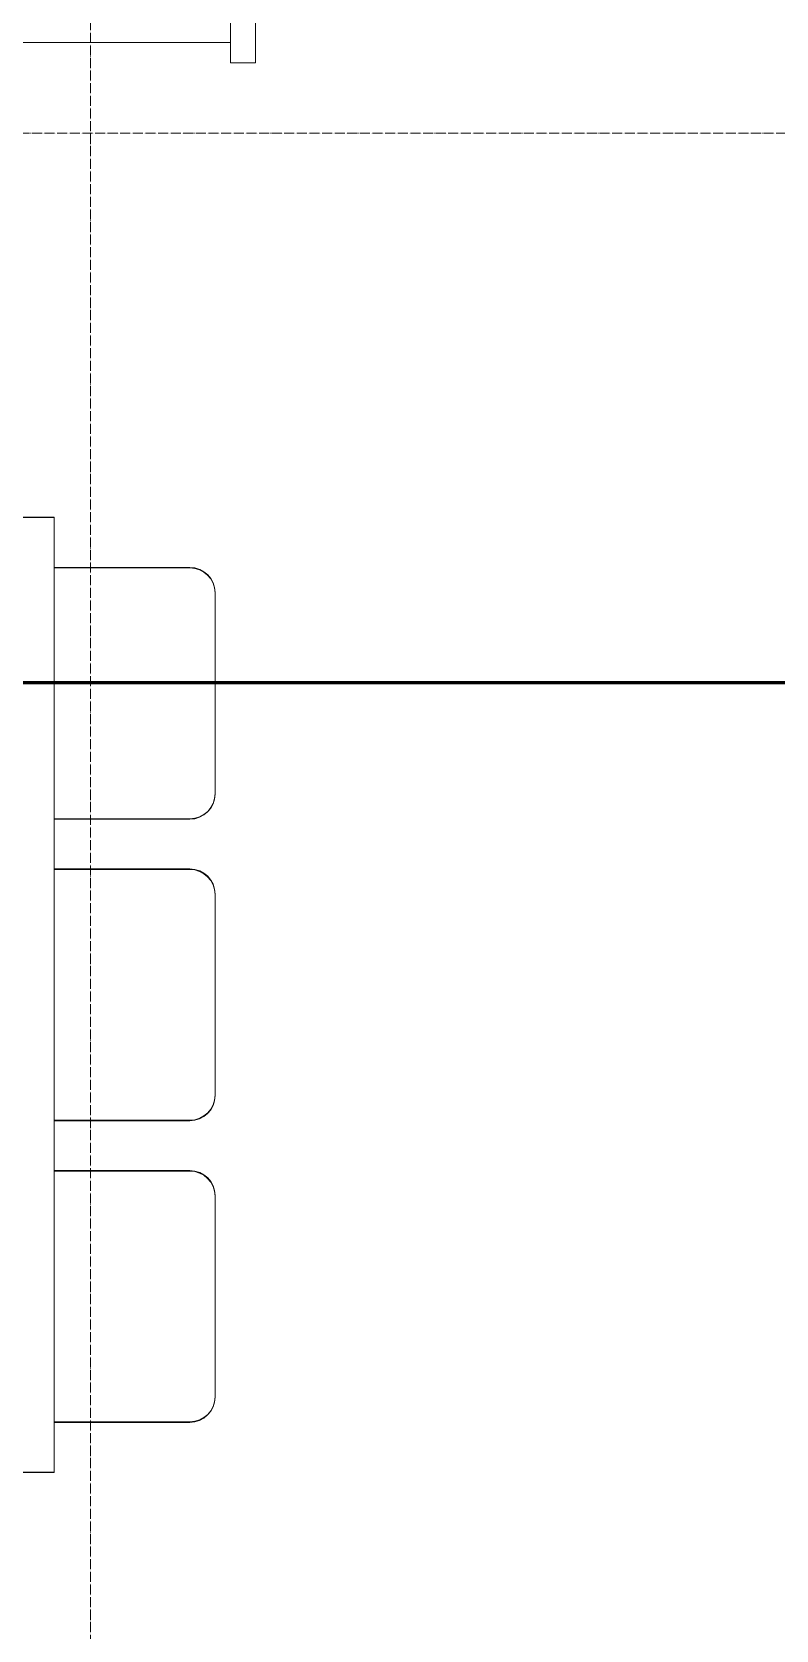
# Model space of a CAD drawing. Header units: millimetres. Extents: x -32 to 417638015, y -35 to 175284279.
# Drawn here: x 215427 to 216908, y 57085 to 60264 of the extents above; entities that cross this region are included whole.
import ezdxf

# ---------------------------------------------------------------- set-up
doc = ezdxf.new("R2010")
doc.units = ezdxf.units.MM
doc.linetypes.add('ADSK_Линия сетки', pattern=[25, 20, -2.5, 0, -2.5])
for name, color, linetype, lineweight in [('_ЭМ_гофра', 5, 'Continuous', 60), ('_ЭМ_ТХобщее_слой', 7, 'Continuous', 30), ('Витраж', 7, 'Continuous', 9), ('Оси', 253, 'Continuous', 9), ('ТХ', 5, 'Continuous', 0), ('ШТРИХОВКА', 252, 'Continuous', 15)]:
    doc.layers.add(name, color=color, linetype=linetype, lineweight=lineweight)
doc.layers.add('ЭОМ_Лотки рабочие', color=5, linetype='Continuous')

# ---------------------------------------------------------------- blocks, each defined once
blk = doc.blocks.new('ТХ 1 этаж.')
at = {"layer": 'ТХ', "color": 252, "true_color": 0x939598}
blk.add_lwpolyline([(52390.7, 6164.3), (53190.7, 6164.3), (53190.7, 4264.3), (52390.7, 4264.3)], close=True, dxfattribs=at)
for points in [[(53460.7, 6064.3), (53190.7, 6064.3), (53190.7, 5564.3), (53460.7, 5564.3)], [(53510.7, 5614.3), (53510.7, 6014.3)], [(53460.7, 5464.3), (53190.7, 5464.3), (53190.7, 4964.3), (53460.7, 4964.3)], [(53510.7, 5014.3), (53510.7, 5414.3)], [(53460.7, 4864.3), (53190.7, 4864.3), (53190.7, 4364.3), (53460.7, 4364.3)], [(53510.7, 4414.3), (53510.7, 4814.3)]]:
    blk.add_lwpolyline(points, dxfattribs=at)
for centre, start, end in [((53460.7, 6014.3), 0, 90), ((53460.7, 5614.3), 270, 0), ((53460.7, 5414.3), 0, 90), ((53460.7, 5014.3), 270, 0), ((53460.7, 4814.3), 0, 90), ((53460.7, 4414.3), 270, 0)]:
    blk.add_arc(centre, 50, start, end, dxfattribs=at)
blk = doc.blocks.new('1 этаж')
at = {"layer": 'Витраж', "color": 8, "lineweight": 18, "extrusion": (0, 0, -1)}
for p, q in [((46684.701, 8723.913), (46684.701, 8623.913)), ((46734.701, 8623.913), (46734.701, 8723.913)), ((46684.701, 8623.913), (46734.701, 8623.913))]:
    blk.add_line(p, q, dxfattribs=at)
at = {"layer": 'Витраж', "color": 8}
blk.add_line((45629.701, 8663.913), (46684.701, 8663.913), dxfattribs=at)
at = {"layer": 'Оси', "color": 8, "linetype": 'ADSK_Линия сетки'}
for p, q in [((46406.766, -4162.595), (46406.766, 44411.9)), ((-9557.528, 8483.902), (56672.201, 8483.902))]:
    blk.add_line(p, q, dxfattribs=at)
at = {"layer": 'ЭОМ_Лотки рабочие'}
blk.add_blockref('ТХ 1 этаж.', (-6856.492, 1554.379), dxfattribs=at)
blk = doc.blocks.new('_ЭМ_ТХ2_1этаж')
at = {"layer": 'ТХ', "color": 252, "true_color": 0x939598}
blk.add_lwpolyline([(163538.6, -63029.2), (164338.6, -63029.2), (164338.6, -64929.2), (163538.6, -64929.2)], close=True, dxfattribs=at)
for points in [[(164608.6, -63129.2), (164338.6, -63129.2), (164338.6, -63629.2), (164608.6, -63629.2)], [(164658.6, -63579.2), (164658.6, -63179.2)], [(164608.6, -63729.2), (164338.6, -63729.2), (164338.6, -64229.2), (164608.6, -64229.2)], [(164658.6, -64179.2), (164658.6, -63779.2)], [(164608.6, -64329.2), (164338.6, -64329.2), (164338.6, -64829.2), (164608.6, -64829.2)], [(164658.6, -64779.2), (164658.6, -64379.2)]]:
    blk.add_lwpolyline(points, dxfattribs=at)
for centre, start, end in [((164608.6, -63179.2), 0, 90), ((164608.6, -63579.2), 270, 0), ((164608.6, -63779.2), 0, 90), ((164608.6, -64179.2), 270, 0), ((164608.6, -64379.2), 0, 90), ((164608.6, -64779.2), 270, 0)]:
    blk.add_arc(centre, 50, start, end, dxfattribs=at)

msp = doc.modelspace()

# ---------------------------------------------------------------- linework, layer by layer
at = {"layer": '_ЭМ_гофра', "linetype": 'ByBlock'}
msp.add_lwpolyline([(217622, 58969.6), (214252.6, 58969.6)], dxfattribs=at)

# ---------------------------------------------------------------- block references
at = {"layer": '_ЭМ_ТХобщее_слой', "lineweight": 50}
msp.add_blockref('_ЭМ_ТХ2_1этаж', (51133.1, 122328.2), dxfattribs=at)
at = {"layer": 'ШТРИХОВКА'}
msp.add_blockref('1 этаж', (169137.4, 51579.3), dxfattribs=at)

doc.saveas('drawing.dxf')
